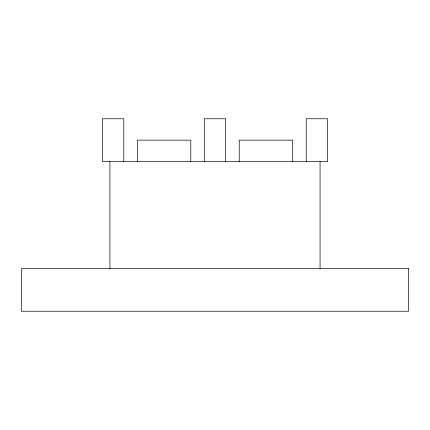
<?xml version="1.0" encoding="UTF-8"?>
<svg xmlns="http://www.w3.org/2000/svg" width="430" height="430" viewBox="0 0 430 430"><rect width="100%" height="100%" fill="white"/><g stroke="black" fill="none" stroke-linecap="round" stroke-linejoin="round"><path stroke-width="0.64" d="M320.065 161.535L320.065 268.465M306.214 161.535L306.214 118.761L327.601 118.761L327.601 161.535L102.399 161.535L102.399 118.761L123.786 118.761L123.786 161.535M292.69 161.535L292.69 140.148L239.22 140.148L239.22 161.535M225.691 161.535L225.691 118.761L204.309 118.761L204.309 161.535M190.78 161.535L190.78 140.148L137.31 140.148L137.31 161.535M109.935 161.535L109.935 268.465M408.5 268.465L21.5 268.465L21.5 311.239L408.5 311.239L408.5 268.465"/></g></svg>
